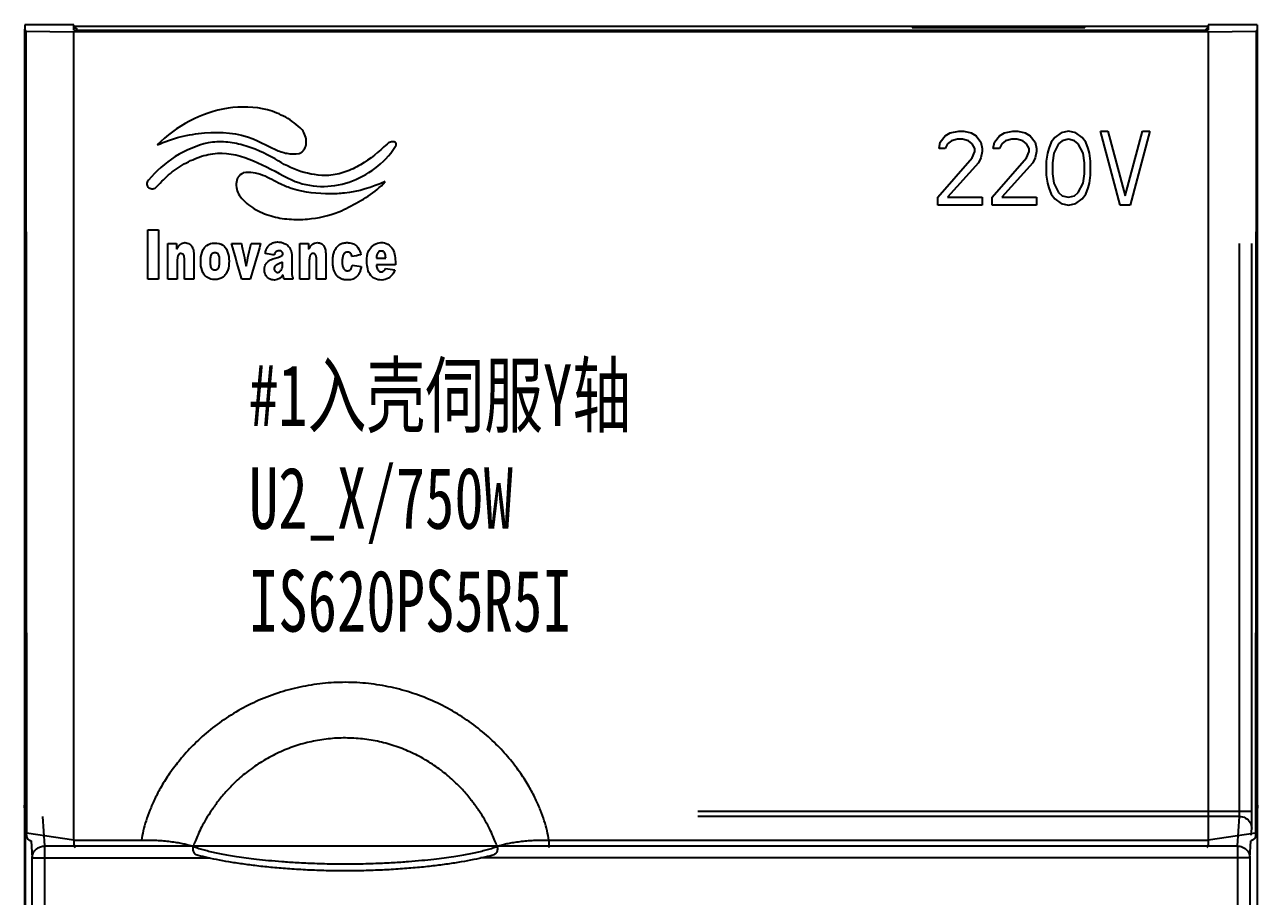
# Model space of a CAD drawing. Header units: millimetres. Extents: x 336 to 12810, y -1577 to 4105.
# Drawn here: x 7662 to 7712, y 1803.1 to 1838.4 of the extents above; entities that cross this region are included whole.
import ezdxf

# ---------------------------------------------------------------- set-up
doc = ezdxf.new("R2010")
doc.units = ezdxf.units.MM
doc.layers.add('03___PRT_ALL_CURVES', color=7, linetype='Continuous')
doc.layers.add('20_ALL_FEATURES', color=7, linetype='Continuous')
doc.styles.add('宋', font='', dxfattribs={"width": 0.7})
doc.styles.add('样式 8', font='arial.ttf', dxfattribs={"width": 0.6, "height": 2.5})
doc.styles.get('宋').set_extended_font_data('SimSun')

msp = doc.modelspace()

# ---------------------------------------------------------------- linework, layer by layer
at = {"color": 7, "linetype": 'Continuous'}
for p, q in [((7662.021, 1838.253), (7662.021, 1679.358)), ((7662.074, 1838.164), (7662.021, 1838.253)), ((7662.021, 1838.253), (7662.031, 1838.253)), ((7662.031, 1838.431), (7662.031, 1838.253)), ((7664.021, 1838.431), (7662.031, 1838.431)), ((7662.074, 1838.164), (7662.091, 1805.645)), ((7662.074, 1838.164), (7664.021, 1838.135)), ((7664.021, 1838.207), (7664.021, 1838.431)), ((7710.021, 1838.358), (7664.021, 1838.358)), ((7664.121, 1838.284), (7664.021, 1838.284)), ((7665.021, 1838.192), (7664.021, 1838.207)), ((7664.021, 1805.358), (7664.021, 1838.135)), ((7710.021, 1838.135), (7664.021, 1838.135)), ((7664.121, 1838.284), (7664.121, 1838.206)), ((7709.021, 1838.192), (7665.021, 1838.192)), ((7698.021, 1838.358), (7698.021, 1838.32)), ((7698.021, 1838.32), (7705.021, 1838.32)), ((7705.021, 1838.358), (7705.021, 1838.32)), ((7710.021, 1838.207), (7709.021, 1838.192)), ((7709.986, 1838.284), (7709.907, 1838.206)), ((7709.985, 1838.208), (7709.986, 1838.284)), ((7710.021, 1838.284), (7709.986, 1838.284)), ((7710.021, 1838.431), (7710.021, 1838.207)), ((7712.011, 1838.431), (7710.021, 1838.431)), ((7710.021, 1838.135), (7711.969, 1838.164)), ((7710.021, 1838.135), (7710.021, 1805.358)), ((7711.969, 1838.164), (7711.952, 1805.645)), ((7711.969, 1838.164), (7712.021, 1838.253)), ((7712.011, 1838.431), (7712.011, 1838.253)), ((7712.021, 1838.253), (7712.011, 1838.253)), ((7712.021, 1679.358), (7712.021, 1838.253)), ((7711.303, 1806.512), (7711.303, 1829.558)), ((7711.803, 1806.512), (7711.803, 1829.558)), ((7662.022, 1806.761), (7662.021, 1806.78)), ((7662.091, 1805.567), (7662.021, 1806.78)), ((7662.09, 1805.567), (7662.022, 1806.761)), ((7711.803, 1806.512), (7689.321, 1806.512)), ((7712.021, 1806.78), (7711.952, 1805.567)), ((7712.021, 1806.761), (7711.957, 1805.645)), ((7712.021, 1806.78), (7712.021, 1806.761)), ((7662.749, 1806.319), (7662.827, 1805.118)), ((7711.294, 1806.319), (7689.321, 1806.319)), ((7711.216, 1805.118), (7711.294, 1806.319)), ((7662.021, 1805.858), (7662.06, 1805.858)), ((7662.06, 1796.858), (7662.06, 1805.858)), ((7664.021, 1805.348), (7662.091, 1805.645)), ((7662.091, 1805.567), (7662.091, 1805.55)), ((7711.952, 1805.645), (7710.022, 1805.348)), ((7711.776, 1805.562), (7711.794, 1805.836)), ((7711.952, 1805.567), (7711.951, 1805.55)), ((7662.282, 1805.331), (7662.327, 1804.635)), ((7662.827, 1805.118), (7711.216, 1805.118)), ((7662.827, 1805.118), (7662.827, 1787.498)), ((7664.021, 1805.358), (7666.758, 1805.358)), ((7683.285, 1805.358), (7710.021, 1805.358)), ((7683.285, 1805.358), (7683.285, 1805.058)), ((7711.216, 1805.118), (7711.216, 1679.664)), ((7711.716, 1804.635), (7711.761, 1805.331)), ((7662.327, 1804.635), (7669.534, 1804.635)), ((7662.327, 1787.998), (7662.327, 1804.635)), ((7711.716, 1804.635), (7680.509, 1804.635)), ((7711.716, 1804.635), (7711.716, 1679.664))]:
    msp.add_line(p, q, dxfattribs=at)
for points, start_tangent, end_tangent in [([(7683.285, 1805.358), (7683.209, 1805.736), (7683.098, 1806.137), (7682.945, 1806.565), (7682.744, 1807.025), (7682.481, 1807.522), (7682.146, 1808.052), (7681.728, 1808.607), (7681.214, 1809.179), (7680.591, 1809.75), (7679.867, 1810.29), (7679.068, 1810.763), (7678.22, 1811.15), (7677.337, 1811.444), (7676.427, 1811.642), (7675.501, 1811.743), (7674.569, 1811.745), (7673.642, 1811.647), (7672.732, 1811.451), (7671.848, 1811.16), (7670.999, 1810.776), (7670.198, 1810.304), (7669.47, 1809.765), (7668.843, 1809.192), (7668.324, 1808.619), (7667.903, 1808.061), (7667.566, 1807.529), (7667.302, 1807.03), (7667.099, 1806.568), (7666.946, 1806.139), (7666.834, 1805.737), (7666.758, 1805.358)], (-0.158449, 0.987367), (-0.158453, -0.987366)), ([(7681.186, 1805.104), (7681.098, 1805.332), (7680.987, 1805.59), (7680.847, 1805.878), (7680.669, 1806.201), (7680.445, 1806.558), (7680.167, 1806.944), (7679.825, 1807.353), (7679.408, 1807.774), (7678.91, 1808.19), (7678.342, 1808.573), (7677.728, 1808.899), (7677.084, 1809.158), (7676.414, 1809.345), (7675.726, 1809.459), (7675.031, 1809.499), (7674.336, 1809.462), (7673.648, 1809.349), (7672.977, 1809.164), (7672.332, 1808.908), (7671.717, 1808.583), (7671.147, 1808.2), (7670.646, 1807.784), (7670.226, 1807.361), (7669.881, 1806.951), (7669.601, 1806.563), (7669.376, 1806.204), (7669.197, 1805.88), (7669.056, 1805.591), (7668.945, 1805.333), (7668.857, 1805.104)], (-0.336663, 0.941625), (-0.336661, -0.941626)), ([(7711.294, 1806.319), (7711.298, 1806.354), (7711.3, 1806.376), (7711.301, 1806.403), (7711.302, 1806.436), (7711.303, 1806.473), (7711.303, 1806.512)], (0.222501, 0.974932), (-0.000007, 1)), ([(7711.794, 1805.836), (7711.795, 1805.862), (7711.797, 1805.902), (7711.798, 1805.959), (7711.8, 1806.035), (7711.801, 1806.131), (7711.802, 1806.246), (7711.803, 1806.375), (7711.803, 1806.512)], (0.065022, 0.997884), (-0.000064, 1)), ([(7711.294, 1806.319), (7711.543, 1806.253), (7711.726, 1806.077), (7711.794, 1805.836)], (0.99999, -0.004364), (0.004676, -0.999989)), ([(7662.091, 1805.593), (7662.091, 1805.618), (7662.091, 1805.645)], (0.002955, 0.999996), (-0.000522, 1)), ([(7662.091, 1805.567), (7662.091, 1805.593)], (0.004788, 0.999989), (0.002955, 0.999996)), ([(7662.091, 1805.55), (7662.1, 1805.499), (7662.125, 1805.439), (7662.163, 1805.392), (7662.212, 1805.357), (7662.267, 1805.336), (7662.291, 1805.331)], (0.058249, -0.998302), (0.988517, -0.151107)), ([(7711.952, 1805.55), (7711.943, 1805.499), (7711.918, 1805.439), (7711.88, 1805.392), (7711.831, 1805.357), (7711.776, 1805.336), (7711.752, 1805.331)], (-0.058406, -0.998293), (-0.988508, -0.15117)), ([(7711.952, 1805.645), (7711.952, 1805.618), (7711.952, 1805.593)], (-0.000522, -1), (0.002955, -0.999996)), ([(7711.952, 1805.593), (7711.952, 1805.567)], (0.002955, -0.999996), (0.004788, -0.999989)), ([(7662.327, 1804.635), (7662.337, 1804.73), (7662.371, 1804.83), (7662.433, 1804.93), (7662.529, 1805.021), (7662.661, 1805.09), (7662.827, 1805.118)], (0.004676, 0.999989), (0.99999, 0.004364)), ([(7664.021, 1805.348), (7664.019, 1805.287), (7664.019, 1805.228), (7664.023, 1805.176), (7664.03, 1805.131), (7664.039, 1805.096), (7664.051, 1805.072), (7664.064, 1805.06), (7664.068, 1805.058)], (-0.064441, -0.997922), (0.992881, -0.119113)), ([(7664.021, 1805.348), (7664.021, 1805.352), (7664.021, 1805.355), (7664.021, 1805.358)], (0.064441, 0.997922), (0, 1)), ([(7666.758, 1805.358), (7667.012, 1805.359), (7667.291, 1805.352), (7667.58, 1805.335), (7667.862, 1805.309), (7668.126, 1805.274), (7668.361, 1805.233), (7668.563, 1805.189), (7668.729, 1805.144), (7668.857, 1805.104)], (0.999877, 0.015698), (0.946467, -0.3228)), ([(7668.857, 1805.104), (7668.845, 1805.024), (7668.849, 1804.947), (7668.869, 1804.879), (7668.903, 1804.825), (7668.95, 1804.788), (7668.973, 1804.779)], (-0.245809, -0.969318), (0.95301, -0.30294)), ([(7668.857, 1805.104), (7669.037, 1805.04), (7669.245, 1804.976), (7669.476, 1804.915), (7669.726, 1804.857), (7669.993, 1804.802), (7670.286, 1804.749), (7670.621, 1804.694), (7671.001, 1804.64), (7671.43, 1804.587), (7671.912, 1804.536), (7672.454, 1804.489), (7673.068, 1804.448), (7673.781, 1804.415), (7674.597, 1804.395), (7675.451, 1804.395), (7676.266, 1804.415), (7676.978, 1804.448), (7677.591, 1804.49), (7678.133, 1804.537), (7678.615, 1804.587), (7679.043, 1804.64), (7679.423, 1804.695), (7679.757, 1804.749), (7680.05, 1804.802), (7680.317, 1804.857), (7680.567, 1804.915), (7680.798, 1804.976), (7681.006, 1805.04), (7681.186, 1805.104)], (0.933783, -0.35784), (0.933783, 0.35784)), ([(7681.186, 1805.104), (7681.198, 1805.024), (7681.194, 1804.947), (7681.174, 1804.879), (7681.139, 1804.825), (7681.093, 1804.788), (7681.069, 1804.779)], (0.245794, -0.969322), (-0.953033, -0.302868)), ([(7681.186, 1805.104), (7681.314, 1805.145), (7681.48, 1805.189), (7681.683, 1805.234), (7681.918, 1805.274), (7682.181, 1805.309), (7682.464, 1805.335), (7682.753, 1805.352), (7683.031, 1805.359), (7683.285, 1805.358)], (0.946467, 0.322799), (0.999877, -0.015694)), ([(7710.022, 1805.348), (7710.024, 1805.287), (7710.024, 1805.228), (7710.02, 1805.176), (7710.013, 1805.131), (7710.004, 1805.096), (7709.992, 1805.072), (7709.979, 1805.06), (7709.975, 1805.058)], (0.064441, -0.997922), (-0.992805, -0.11974)), ([(7710.021, 1805.358), (7710.022, 1805.355), (7710.022, 1805.352), (7710.022, 1805.348)], (0, -1), (0.064441, -0.997922)), ([(7711.216, 1805.118), (7711.314, 1805.108), (7711.419, 1805.076), (7711.523, 1805.015), (7711.617, 1804.922), (7711.687, 1804.795), (7711.716, 1804.635)], (0.99999, -0.004364), (0.004676, -0.999989)), ([(7668.973, 1804.779), (7669.338, 1804.678), (7669.79, 1804.579), (7670.291, 1804.487), (7670.84, 1804.402), (7671.436, 1804.325), (7672.081, 1804.257), (7672.772, 1804.201), (7673.497, 1804.158), (7674.248, 1804.131), (7675.012, 1804.122), (7675.777, 1804.131), (7676.53, 1804.157), (7677.258, 1804.2), (7677.95, 1804.256), (7678.598, 1804.324), (7679.196, 1804.401), (7679.746, 1804.486), (7680.248, 1804.578), (7680.701, 1804.677), (7681.069, 1804.779)], (0.953081, -0.302715), (0.953092, 0.302681))]:
    msp.add_spline(points, degree=3, dxfattribs=dict(at, start_tangent=start_tangent, end_tangent=end_tangent))
at = {"layer": '03___PRT_ALL_CURVES', "color": 7, "linetype": 'Continuous'}
for p, q in [((7699.36, 1833.918), (7699.56, 1834.046)), ((7699.56, 1834.046), (7699.91, 1834.109)), ((7699.91, 1834.109), (7700.11, 1834.109)), ((7700.11, 1834.109), (7700.41, 1834.046)), ((7700.41, 1834.046), (7700.61, 1833.918)), ((7701.56, 1833.918), (7701.76, 1834.046)), ((7701.76, 1834.046), (7702.11, 1834.109)), ((7702.11, 1834.109), (7702.31, 1834.109)), ((7702.31, 1834.109), (7702.61, 1834.046)), ((7702.61, 1834.046), (7702.81, 1833.918)), ((7704.06, 1834.046), (7703.81, 1833.854)), ((7704.36, 1834.109), (7704.06, 1834.046)), ((7704.66, 1834.046), (7704.36, 1834.109)), ((7704.91, 1833.854), (7704.66, 1834.046)), ((7706.46, 1831.109), (7705.66, 1834.109)), ((7705.66, 1834.109), (7705.96, 1834.109)), ((7705.96, 1834.109), (7706.66, 1831.492)), ((7706.66, 1831.492), (7707.36, 1834.109)), ((7707.66, 1834.109), (7706.86, 1831.109)), ((7707.36, 1834.109), (7707.66, 1834.109)), ((7699.11, 1833.407), (7699.16, 1833.663)), ((7699.16, 1833.663), (7699.36, 1833.918)), ((7699.46, 1833.599), (7699.36, 1833.407)), ((7699.61, 1833.726), (7699.46, 1833.599)), ((7699.86, 1833.79), (7699.61, 1833.726)), ((7700.06, 1833.79), (7699.86, 1833.79)), ((7700.31, 1833.726), (7700.06, 1833.79)), ((7700.46, 1833.599), (7700.31, 1833.726)), ((7700.56, 1833.407), (7700.46, 1833.599)), ((7700.61, 1833.918), (7700.81, 1833.663)), ((7700.81, 1833.663), (7700.86, 1833.407)), ((7701.31, 1833.407), (7701.36, 1833.663)), ((7701.36, 1833.663), (7701.56, 1833.918)), ((7701.66, 1833.599), (7701.56, 1833.407)), ((7701.81, 1833.726), (7701.66, 1833.599)), ((7702.06, 1833.79), (7701.81, 1833.726)), ((7702.26, 1833.79), (7702.06, 1833.79)), ((7702.51, 1833.726), (7702.26, 1833.79)), ((7702.66, 1833.599), (7702.51, 1833.726)), ((7702.76, 1833.407), (7702.66, 1833.599)), ((7702.81, 1833.918), (7703.01, 1833.663)), ((7703.01, 1833.663), (7703.06, 1833.407)), ((7703.66, 1833.663), (7703.56, 1833.407)), ((7703.81, 1833.854), (7703.66, 1833.663)), ((7703.96, 1833.599), (7703.76, 1833.216)), ((7704.11, 1833.726), (7703.96, 1833.599)), ((7704.36, 1833.79), (7704.11, 1833.726)), ((7704.61, 1833.726), (7704.36, 1833.79)), ((7704.76, 1833.599), (7704.61, 1833.726)), ((7704.96, 1833.216), (7704.76, 1833.599)), ((7705.06, 1833.663), (7704.91, 1833.854)), ((7705.16, 1833.407), (7705.06, 1833.663)), ((7699.06, 1831.428), (7700.46, 1833.024)), ((7699.36, 1833.407), (7699.11, 1833.407)), ((7700.46, 1833.024), (7700.56, 1833.28)), ((7700.56, 1833.28), (7700.56, 1833.407)), ((7700.81, 1833.024), (7700.71, 1832.833)), ((7700.86, 1833.28), (7700.81, 1833.024)), ((7700.86, 1833.407), (7700.86, 1833.28)), ((7701.26, 1831.428), (7702.66, 1833.024)), ((7701.56, 1833.407), (7701.31, 1833.407)), ((7702.66, 1833.024), (7702.76, 1833.28)), ((7702.76, 1833.28), (7702.76, 1833.407)), ((7703.01, 1833.024), (7702.91, 1832.833)), ((7703.06, 1833.28), (7703.01, 1833.024)), ((7703.06, 1833.407), (7703.06, 1833.28)), ((7703.51, 1833.216), (7703.46, 1832.897)), ((7703.56, 1833.407), (7703.51, 1833.216)), ((7703.76, 1833.216), (7703.71, 1832.833)), ((7705.01, 1832.833), (7704.96, 1833.216)), ((7705.21, 1833.216), (7705.16, 1833.407)), ((7705.26, 1832.897), (7705.21, 1833.216)), ((7700.71, 1832.833), (7699.46, 1831.428)), ((7702.91, 1832.833), (7701.66, 1831.428)), ((7703.46, 1832.897), (7703.46, 1832.322)), ((7703.71, 1832.833), (7703.71, 1832.386)), ((7705.01, 1832.386), (7705.01, 1832.833)), ((7705.26, 1832.322), (7705.26, 1832.897)), ((7703.46, 1832.322), (7703.51, 1832.003)), ((7703.51, 1832.003), (7703.56, 1831.811)), ((7703.71, 1832.386), (7703.76, 1832.003)), ((7703.76, 1832.003), (7703.96, 1831.62)), ((7704.76, 1831.62), (7704.96, 1832.003)), ((7704.96, 1832.003), (7705.01, 1832.386)), ((7705.16, 1831.811), (7705.21, 1832.003)), ((7705.21, 1832.003), (7705.26, 1832.322)), ((7703.56, 1831.811), (7703.66, 1831.556)), ((7703.66, 1831.556), (7703.81, 1831.365)), ((7703.96, 1831.62), (7704.11, 1831.492)), ((7704.61, 1831.492), (7704.76, 1831.62)), ((7704.91, 1831.365), (7705.06, 1831.556)), ((7705.06, 1831.556), (7705.16, 1831.811)), ((7699.06, 1831.109), (7699.06, 1831.428)), ((7700.86, 1831.109), (7699.06, 1831.109)), ((7699.46, 1831.428), (7700.86, 1831.428)), ((7700.86, 1831.428), (7700.86, 1831.109)), ((7701.26, 1831.109), (7701.26, 1831.428)), ((7703.06, 1831.109), (7701.26, 1831.109)), ((7701.66, 1831.428), (7703.06, 1831.428)), ((7703.06, 1831.428), (7703.06, 1831.109)), ((7703.81, 1831.365), (7704.06, 1831.173)), ((7704.06, 1831.173), (7704.36, 1831.109)), ((7704.11, 1831.492), (7704.36, 1831.428)), ((7704.36, 1831.428), (7704.61, 1831.492)), ((7704.36, 1831.109), (7704.66, 1831.173)), ((7704.66, 1831.173), (7704.91, 1831.365)), ((7706.86, 1831.109), (7706.46, 1831.109))]:
    msp.add_line(p, q, dxfattribs=at)
at = {"layer": '20_ALL_FEATURES', "color": 7, "linetype": 'Continuous'}
for points, start_tangent, end_tangent in [([(7673.273, 1834.171, 48.994), (7672.61, 1834.674, 49.008), (7671.869, 1834.974, 49.017), (7670.27, 1835.04, 49.019), (7668.705, 1834.517, 49.004), (7667.401, 1833.553, 48.975)], (-0.709681, 0.704213, 0.020901), (-0.69443, -0.719243, -0.021347)), ([(7667.401, 1833.553, 48.975), (7669.323, 1834.04, 48.99), (7671.29, 1833.8, 48.982), (7671.744, 1833.585, 48.976), (7672.193, 1833.364, 48.97), (7672.656, 1833.213, 48.965), (7673.154, 1833.203, 48.965)], (0.907304, 0.42029, 0.012474), (0.986774, 0.162031, 0.004809)), ([(7673.154, 1833.203, 48.965), (7673.281, 1833.279, 48.967), (7673.369, 1833.383, 48.97), (7673.442, 1833.643, 48.978), (7673.401, 1833.925, 48.986), (7673.273, 1834.171, 48.994)], (0.925982, 0.377402, 0.011201), (-0.614554, 0.788528, 0.023403)), ([(7669.467, 1833.639, 48.978), (7668.132, 1833.078, 48.961), (7667.041, 1832.125, 48.933)], (-0.974455, -0.224484, -0.006663), (-0.643609, -0.765018, -0.022705)), ([(7672.176, 1832.985, 48.958), (7670.873, 1833.545, 48.975), (7670.177, 1833.668, 48.979), (7669.467, 1833.639, 48.978)], (-0.867538, 0.497152, 0.014755), (-0.986865, -0.161475, -0.004792)), ([(7676.721, 1833.588, 48.976), (7675.643, 1832.747, 48.951), (7675.027, 1832.458, 48.943), (7674.359, 1832.317, 48.938)], (-0.72364, -0.689874, -0.020475), (-0.997096, -0.076127, -0.002259)), ([(7677.042, 1833.459, 48.972), (7677.086, 1833.55, 48.975), (7677.088, 1833.616, 48.977), (7677.058, 1833.658, 48.978), (7677.003, 1833.679, 48.979), (7676.933, 1833.681, 48.979), (7676.857, 1833.665, 48.978), (7676.721, 1833.588, 48.976)], (0.545673, 0.837629, 0.02486), (-0.72364, -0.689874, -0.020475)), ([(7667.387, 1831.868, 48.925), (7667.934, 1832.396, 48.941), (7668.58, 1832.828, 48.954), (7669.289, 1833.118, 48.962), (7670.027, 1833.218, 48.965), (7671.484, 1832.829, 48.954), (7672.861, 1832.132, 48.933)], (0.655413, 0.754938, 0.022406), (0.900227, -0.435229, -0.012917)), ([(7672.861, 1832.132, 48.933), (7674.016, 1831.871, 48.925), (7675.181, 1832.048, 48.93), (7676.232, 1832.599, 48.947), (7677.042, 1833.459, 48.972)], (0.910828, -0.412604, -0.012246), (0.545673, 0.837629, 0.02486)), ([(7674.359, 1832.317, 48.938), (7673.217, 1832.481, 48.943), (7672.176, 1832.985, 48.958)], (-0.999078, -0.042916, -0.001274), (-0.839082, 0.543766, 0.016139)), ([(7667.041, 1832.125, 48.933), (7666.98, 1831.949, 48.928), (7667.06, 1831.816, 48.924), (7667.217, 1831.774, 48.922), (7667.387, 1831.868, 48.925)], (-0.643609, -0.765018, -0.022705), (0.655413, 0.754938, 0.022406)), ([(7670.891, 1832.415, 48.941), (7670.675, 1832.232, 48.936), (7670.603, 1831.973, 48.928), (7670.644, 1831.693, 48.92), (7670.772, 1831.446, 48.913)], (-0.920511, -0.390544, -0.011591), (0.606604, -0.794654, -0.023585)), ([(7672.411, 1831.96, 48.928), (7671.678, 1832.319, 48.939), (7671.291, 1832.427, 48.942), (7670.891, 1832.415, 48.941)], (-0.89622, 0.443414, 0.01316), (-0.976807, -0.214029, -0.006352)), ([(7676.644, 1832.065, 48.931), (7674.99, 1831.598, 48.917), (7674.416, 1831.573, 48.916)], (-0.913157, -0.407428, -0.012092), (-0.999716, 0.023814, 0.000707)), ([(7675.161, 1831.029, 48.9), (7675.954, 1831.478, 48.914), (7676.644, 1832.065, 48.931)], (0.879947, 0.474863, 0.014094), (0.641014, 0.767191, 0.02277)), ([(7674.416, 1831.573, 48.916), (7672.89, 1831.773, 48.922), (7672.411, 1831.96, 48.928)], (-0.999998, 0.00219, 0.000065), (-0.899181, 0.437385, 0.012981)), ([(7670.772, 1831.446, 48.913), (7671.336, 1830.964, 48.898), (7672.014, 1830.673, 48.89), (7672.75, 1830.542, 48.886), (7673.492, 1830.545, 48.886)], (0.640583, -0.767551, -0.02278), (0.996649, 0.081765, 0.002427)), ([(7673.492, 1830.545, 48.886), (7674.766, 1830.841, 48.895), (7675.161, 1831.029, 48.9)], (0.9953, 0.0968, 0.002873), (0.871745, 0.489745, 0.014535)), ([(7667.021, 1830.109, 48.873), (7667.45, 1830.109, 48.873)], (1, 0), (1, 0)), ([(7667.021, 1828.109, 48.814), (7667.021, 1830.109, 48.873)], (0, 0.99956, 0.029666), (0, 0.99956, 0.029666)), ([(7667.45, 1830.109, 48.873), (7667.45, 1828.109, 48.814)], (0, -0.99956, -0.029666), (0, -0.99956, -0.029666)), ([(7667.825, 1829.558, 48.857), (7668.183, 1829.558, 48.857)], (1, 0), (1, 0)), ([(7667.825, 1828.109, 48.814), (7667.825, 1829.558, 48.857)], (0, 0.99956, 0.029666), (0, 0.99956, 0.029666)), ([(7668.183, 1829.322, 48.85), (7668.302, 1829.487, 48.854), (7668.473, 1829.585, 48.857), (7668.663, 1829.556, 48.857), (7668.812, 1829.425, 48.853), (7668.872, 1829.234, 48.847), (7668.885, 1829.03, 48.841)], (0.44599, 0.894644, 0.026552), (0.042716, -0.998648, -0.029639)), ([(7668.183, 1829.558, 48.857), (7668.183, 1829.322, 48.85)], (0, -0.99956, -0.029666), (0, -0.99956, -0.029666)), ([(7669.161, 1828.83, 48.835), (7669.215, 1829.2, 48.846), (7669.291, 1829.355, 48.851), (7669.405, 1829.475, 48.854), (7669.735, 1829.575, 48.857), (7670.065, 1829.482, 48.854), (7670.18, 1829.364, 48.851), (7670.256, 1829.21, 48.846), (7670.312, 1828.839, 48.835)], (-0.0042, 0.999551, 0.029666), (0.003289, -0.999554, -0.029666)), ([(7670.828, 1828.109, 48.814), (7670.411, 1829.558, 48.857)], (-0.276553, 0.960576, 0.028509), (-0.276553, 0.960576, 0.028509)), ([(7670.411, 1829.558, 48.857), (7670.811, 1829.558, 48.857)], (1, 0), (1, 0)), ([(7670.811, 1829.558, 48.857), (7671.005, 1828.64, 48.829)], (0.207229, -0.977862, -0.029022), (0.207229, -0.977862, -0.029022)), ([(7671.005, 1828.64, 48.829), (7671.206, 1829.558, 48.857)], (0.213843, 0.976438, 0.02898), (0.213843, 0.976438, 0.02898)), ([(7671.594, 1829.558, 48.857), (7671.168, 1828.109, 48.814)], (-0.281868, -0.959031, -0.028463), (-0.281868, -0.959031, -0.028463)), ([(7671.206, 1829.558, 48.857), (7671.594, 1829.558, 48.857)], (1, 0), (1, 0)), ([(7671.782, 1829.145, 48.844), (7671.835, 1829.355, 48.851), (7671.959, 1829.505, 48.855), (7672.132, 1829.592, 48.858), (7672.328, 1829.616, 48.858), (7672.693, 1829.469, 48.854), (7672.812, 1829.297, 48.849), (7672.858, 1829.057, 48.842)], (0.034094, 0.998979, 0.029649), (0, -0.99956, -0.029666)), ([(7673.182, 1828.109, 48.814), (7673.182, 1829.558, 48.857)], (0, 0.99956, 0.029666), (0, 0.99956, 0.029666)), ([(7673.182, 1829.558, 48.857), (7673.54, 1829.558, 48.857)], (1, 0), (1, 0)), ([(7673.54, 1829.322, 48.85), (7673.62, 1829.446, 48.853), (7673.661, 1829.493, 48.855), (7673.702, 1829.529, 48.856), (7673.745, 1829.556, 48.857), (7673.793, 1829.575, 48.857), (7673.902, 1829.591, 48.858)], (0.484719, 0.874285, 0.025948), (1, 0)), ([(7673.54, 1829.558, 48.857), (7673.54, 1829.322, 48.85)], (0, -0.99956, -0.029666), (0, -0.99956, -0.029666)), ([(7673.902, 1829.591, 48.858), (7674.044, 1829.557, 48.857), (7674.151, 1829.454, 48.853)], (1, 0), (0.550527, -0.83445, -0.024766)), ([(7674.677, 1829.395, 48.852), (7674.745, 1829.471, 48.854), (7674.78, 1829.5, 48.855), (7674.815, 1829.524, 48.856), (7674.875, 1829.553, 48.856), (7674.943, 1829.574, 48.857), (7675.019, 1829.587, 48.857), (7675.06, 1829.59, 48.858), (7675.102, 1829.591, 48.858), (7675.162, 1829.589, 48.858), (7675.218, 1829.583, 48.857), (7675.319, 1829.559, 48.857), (7675.405, 1829.52, 48.855), (7675.477, 1829.464, 48.854)], (0.612139, 0.790402, 0.023459), (0.711957, -0.701914, -0.020832)), ([(7675.942, 1829.177, 48.845), (7676.003, 1829.306, 48.849), (7676.472, 1829.596, 48.858), (7676.746, 1829.522, 48.856), (7676.952, 1829.323, 48.85), (7677.041, 1829.05, 48.842), (7677.06, 1828.759, 48.833)], (0.32361, 0.945774, 0.02807), (0.029423, -0.999127, -0.029653)), ([(7668.499, 1828.906, 48.837), (7668.498, 1829, 48.84), (7668.471, 1829.088, 48.843), (7668.399, 1829.142, 48.844), (7668.314, 1829.144, 48.844), (7668.255, 1829.082, 48.842), (7668.223, 1828.99, 48.84), (7668.209, 1828.805, 48.834)], (0, 0.99956, 0.029666), (0, -0.99956, -0.029666)), ([(7668.885, 1829.03, 48.841), (7668.885, 1828.109, 48.814)], (0, -0.99956, -0.029666), (0, -0.99956, -0.029666)), ([(7669.926, 1828.767, 48.833), (7669.926, 1828.829, 48.835), (7669.919, 1829.002, 48.84), (7669.864, 1829.13, 48.844), (7669.738, 1829.176, 48.845), (7669.61, 1829.131, 48.844), (7669.554, 1829.004, 48.84), (7669.546, 1828.831, 48.835)], (0.007728, 0.99953, 0.029665), (-0.002632, -0.999556, -0.029666)), ([(7672.149, 1829.089, 48.843), (7672.092, 1829.098, 48.843), (7671.782, 1829.145, 48.844)], (-0.988597, 0.150517, 0.004467), (-0.988597, 0.150517, 0.004467)), ([(7671.816, 1828.734, 48.832), (7671.905, 1828.829, 48.835), (7672.087, 1828.932, 48.838), (7672.482, 1829.077, 48.842)], (0.571939, 0.819935, 0.024335), (0.828026, 0.560443, 0.016634)), ([(7672.153, 1829.133, 48.844), (7672.149, 1829.089, 48.843)], (-0.226212, -0.973649, -0.028897), (0.046429, -0.998482, -0.029634)), ([(7672.482, 1829.077, 48.842), (7672.487, 1829.162, 48.845), (7672.457, 1829.221, 48.847), (7672.337, 1829.264, 48.848), (7672.268, 1829.251, 48.847), (7672.206, 1829.216, 48.846), (7672.163, 1829.162, 48.845), (7672.153, 1829.133, 48.844)], (0.245556, 0.968956, 0.028758), (-0.226212, -0.973649, -0.028897)), ([(7672.858, 1829.057, 48.842), (7672.858, 1828.418, 48.823)], (0, -0.99956, -0.029666), (0, -0.99956, -0.029666)), ([(7673.609, 1829.079, 48.842), (7673.577, 1828.973, 48.839), (7673.566, 1828.805, 48.834)], (-0.495771, -0.868071, -0.025764), (0, -0.99956, -0.029666)), ([(7673.856, 1828.906, 48.837), (7673.847, 1829.022, 48.841), (7673.836, 1829.066, 48.842), (7673.821, 1829.099, 48.843), (7673.801, 1829.124, 48.844), (7673.779, 1829.142, 48.844), (7673.752, 1829.152, 48.845), (7673.723, 1829.156, 48.845), (7673.689, 1829.151, 48.845), (7673.659, 1829.137, 48.844), (7673.609, 1829.079, 48.842)], (0, 0.99956, 0.029666), (-0.491563, -0.870459, -0.025835)), ([(7674.151, 1829.454, 48.853), (7674.219, 1829.279, 48.848), (7674.241, 1829.03, 48.841)], (0.548821, -0.835572, -0.024799), (0, -0.99956, -0.029666)), ([(7674.241, 1829.03, 48.841), (7674.241, 1828.109, 48.814)], (0, -0.99956, -0.029666), (0, -0.99956, -0.029666)), ([(7674.562, 1828.483, 48.825), (7674.543, 1828.553, 48.827), (7674.529, 1828.634, 48.829), (7674.521, 1828.725, 48.832), (7674.519, 1828.775, 48.833), (7674.519, 1828.827, 48.835), (7674.519, 1828.882, 48.837), (7674.522, 1828.934, 48.838), (7674.532, 1829.032, 48.841), (7674.548, 1829.12, 48.844), (7674.571, 1829.199, 48.846)], (-0.318454, 0.947521, 0.028122), (0.336156, 0.941392, 0.02794)), ([(7674.571, 1829.199, 48.846), (7674.592, 1829.253, 48.848), (7674.677, 1829.395, 48.852)], (0.334261, 0.942066, 0.02796), (0.612946, 0.789777, 0.02344)), ([(7675.114, 1829.21, 48.846), (7675.028, 1829.185, 48.846), (7674.991, 1829.155, 48.845), (7674.959, 1829.111, 48.843), (7674.915, 1828.987, 48.84), (7674.901, 1828.812, 48.834)], (-1, 0), (0, -0.99956, -0.029666)), ([(7675.296, 1829.023, 48.841), (7675.234, 1829.163, 48.845), (7675.182, 1829.198, 48.846), (7675.114, 1829.21, 48.846)], (-0.17892, 0.983431, 0.029188), (-1, 0)), ([(7675.657, 1829.093, 48.843), (7675.296, 1829.023, 48.841)], (-0.982039, -0.188593, -0.005597), (-0.982039, -0.188593, -0.005597)), ([(7675.477, 1829.464, 48.854), (7675.536, 1829.393, 48.852), (7675.657, 1829.093, 48.843)], (0.712802, -0.701057, -0.020807), (0.206721, -0.977969, -0.029025)), ([(7677.038, 1828.485, 48.825), (7676.891, 1828.239, 48.817), (7676.646, 1828.095, 48.813), (7676.357, 1828.088, 48.813), (7676.105, 1828.212, 48.817), (7675.902, 1828.742, 48.832), (7675.909, 1829.039, 48.841), (7675.942, 1829.177, 48.845)], (-0.283787, -0.958465, -0.028447), (0.32361, 0.945774, 0.02807)), ([(7676.67, 1828.962, 48.839), (7676.652, 1829.094, 48.843), (7676.597, 1829.209, 48.846), (7676.483, 1829.25, 48.847), (7676.368, 1829.207, 48.846), (7676.31, 1829.093, 48.843), (7676.291, 1828.962, 48.839)], (-0.113372, 0.993115, 0.029475), (-0.098388, -0.99471, -0.029522)), ([(7668.209, 1828.805, 48.834), (7668.209, 1828.109, 48.814)], (0, -0.99956, -0.029666), (0, -0.99956, -0.029666)), ([(7668.499, 1828.109, 48.814), (7668.499, 1828.906, 48.837)], (0, 0.99956, 0.029666), (0, 0.99956, 0.029666)), ([(7670.312, 1828.839, 48.835), (7670.259, 1828.468, 48.824), (7670.184, 1828.312, 48.82), (7670.07, 1828.193, 48.816), (7669.741, 1828.093, 48.813), (7669.411, 1828.187, 48.816), (7669.295, 1828.305, 48.819), (7669.218, 1828.46, 48.824), (7669.161, 1828.83, 48.835)], (0.003289, -0.999554, -0.029666), (-0.0042, 0.999551, 0.029666)), ([(7669.546, 1828.831, 48.835), (7669.553, 1828.658, 48.83), (7669.609, 1828.53, 48.826), (7669.736, 1828.484, 48.825), (7669.863, 1828.528, 48.826), (7669.918, 1828.656, 48.83), (7669.926, 1828.767, 48.833)], (-0.002632, -0.999556, -0.029666), (0.007728, 0.99953, 0.029665)), ([(7672.504, 1828.287, 48.819), (7672.156, 1828.074, 48.813), (7671.957, 1828.12, 48.814), (7671.806, 1828.262, 48.818), (7671.744, 1828.464, 48.824), (7671.78, 1828.67, 48.83), (7671.816, 1828.734, 48.832)], (-0.540513, -0.840965, -0.024959), (0.571939, 0.819935, 0.024335)), ([(7672.482, 1828.797, 48.834), (7672.276, 1828.709, 48.831), (7672.138, 1828.549, 48.827), (7672.168, 1828.446, 48.824), (7672.252, 1828.384, 48.822), (7672.319, 1828.392, 48.822)], (-0.855315, -0.51788, -0.01537), (0.93821, 0.345915, 0.010267)), ([(7672.319, 1828.392, 48.822), (7672.353, 1828.408, 48.822), (7672.436, 1828.492, 48.825), (7672.474, 1828.597, 48.828), (7672.482, 1828.708, 48.831)], (0.93821, 0.345915, 0.010267), (0.013515, 0.999469, 0.029664)), ([(7672.482, 1828.708, 48.831), (7672.482, 1828.797, 48.834)], (0, 0.99956, 0.029666), (0, 0.99956, 0.029666)), ([(7673.566, 1828.805, 48.834), (7673.566, 1828.109, 48.814)], (0, -0.99956, -0.029666), (0, -0.99956, -0.029666)), ([(7673.856, 1828.109, 48.814), (7673.856, 1828.906, 48.837)], (0, 0.99956, 0.029666), (0, 0.99956, 0.029666)), ([(7674.901, 1828.812, 48.834), (7674.904, 1828.728, 48.832), (7674.959, 1828.541, 48.826)], (0, -0.99956, -0.029666), (0.532514, -0.846048, -0.02511)), ([(7674.959, 1828.541, 48.826), (7675.026, 1828.471, 48.824), (7675.065, 1828.454, 48.824), (7675.108, 1828.448, 48.824), (7675.144, 1828.451, 48.824), (7675.178, 1828.462, 48.824), (7675.235, 1828.504, 48.825), (7675.28, 1828.575, 48.827), (7675.312, 1828.676, 48.83)], (0.53236, -0.846145, -0.025113), (0.214958, 0.976193, 0.028973)), ([(7675.312, 1828.676, 48.83), (7675.677, 1828.616, 48.829)], (0.986706, -0.162442, -0.004821), (0.986706, -0.162442, -0.004821)), ([(7675.677, 1828.616, 48.829), (7675.637, 1828.462, 48.824), (7675.578, 1828.33, 48.82), (7675.5, 1828.222, 48.817), (7675.402, 1828.142, 48.815)], (-0.178314, -0.98354, -0.029191), (-0.847882, -0.529952, -0.015729)), ([(7677.06, 1828.696, 48.831), (7676.29, 1828.696, 48.831)], (-1, 0), (-1, 0)), ([(7676.29, 1828.696, 48.831), (7676.32, 1828.541, 48.826), (7676.41, 1828.423, 48.823), (7676.555, 1828.424, 48.823), (7676.66, 1828.535, 48.826)], (0.044522, -0.998569, -0.029637), (0.275372, 0.960915, 0.028519)), ([(7676.291, 1828.962, 48.839), (7676.67, 1828.962, 48.839)], (1, 0), (1, 0)), ([(7676.66, 1828.535, 48.826), (7677.038, 1828.485, 48.825)], (0.991271, -0.131784, -0.003911), (0.991271, -0.131784, -0.003911)), ([(7677.06, 1828.759, 48.833), (7677.06, 1828.696, 48.831)], (0, -0.99956, -0.029666), (0, -0.99956, -0.029666)), ([(7667.45, 1828.109, 48.814), (7667.021, 1828.109, 48.814)], (-1, 0), (-1, 0)), ([(7668.209, 1828.109, 48.814), (7667.825, 1828.109, 48.814)], (-1, 0), (-1, 0)), ([(7668.885, 1828.109, 48.814), (7668.499, 1828.109, 48.814)], (-1, 0), (-1, 0)), ([(7671.168, 1828.109, 48.814), (7670.828, 1828.109, 48.814)], (-1, 0), (-1, 0)), ([(7672.545, 1828.109, 48.814), (7672.504, 1828.287, 48.819)], (-0.399526, 0.916318, 0.027196), (-0.078638, 0.996464, 0.029574)), ([(7672.906, 1828.109, 48.814), (7672.545, 1828.109, 48.814)], (-1, 0), (-1, 0)), ([(7672.858, 1828.418, 48.823), (7672.86, 1828.327, 48.82), (7672.863, 1828.289, 48.819), (7672.867, 1828.257, 48.818), (7672.872, 1828.226, 48.817), (7672.881, 1828.191, 48.816), (7672.906, 1828.109, 48.814)], (0, -0.99956, -0.029666), (0.320128, -0.946957, -0.028105)), ([(7673.566, 1828.109, 48.814), (7673.182, 1828.109, 48.814)], (-1, 0), (-1, 0)), ([(7674.241, 1828.109, 48.814), (7673.856, 1828.109, 48.814)], (-1, 0), (-1, 0)), ([(7675.13, 1828.075, 48.813), (7674.984, 1828.086, 48.813), (7674.921, 1828.1, 48.813), (7674.864, 1828.118, 48.814), (7674.813, 1828.143, 48.815), (7674.766, 1828.175, 48.816), (7674.722, 1828.213, 48.817), (7674.682, 1828.257, 48.818), (7674.614, 1828.362, 48.821), (7674.562, 1828.483, 48.825)], (-1, 0), (-0.314173, 0.948948, 0.028164)), ([(7675.402, 1828.142, 48.815), (7675.345, 1828.113, 48.814), (7675.13, 1828.075, 48.813)], (-0.84917, -0.527888, -0.015667), (-1, 0))]:
    msp.add_spline(points, degree=3, dxfattribs=dict(at, start_tangent=start_tangent, end_tangent=end_tangent))

# ---------------------------------------------------------------- texts
at = {"lineweight": 0, "style": '样式 8', "width": 0.4}
msp.add_text('SEV 05', height=20, rotation=60, dxfattribs=at).set_placement((7689.881, 1837.709))
at = {"lineweight": 0, "insert": (7671.118, 1824.65), "char_height": 2.5, "width": 22.38818, "attachment_point": 1, "style": '宋'}
msp.add_mtext('#1入壳伺服Y轴\\PU2_X/750W\\PIS620PS5R5I', dxfattribs=at)

doc.saveas('drawing.dxf')
